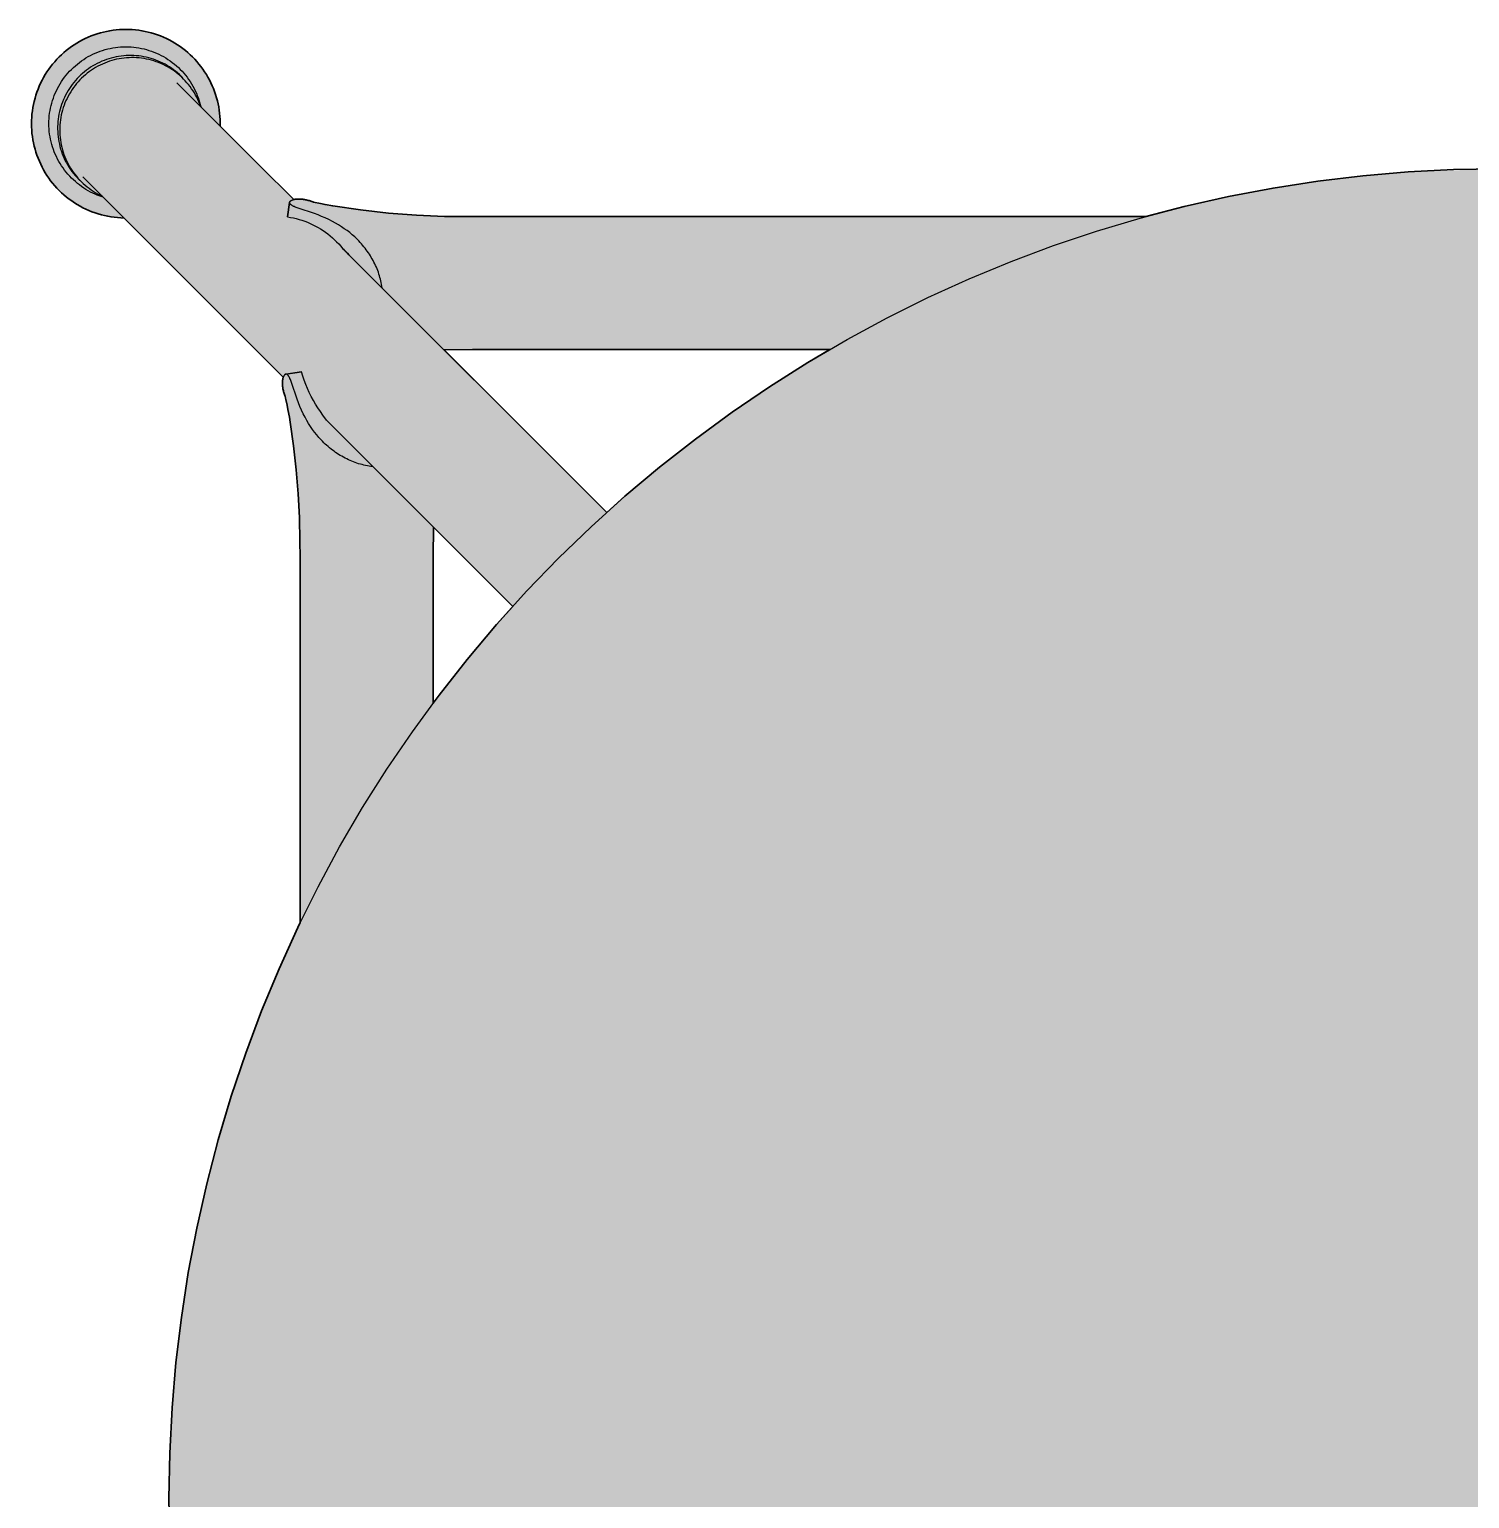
# Model space of a CAD drawing. Header units: millimetres. Extents: x -51 to 1808, y -768 to 752.
# Drawn here: x 181.8 to 355, y -591.6 to -414.8 of the extents above; entities that cross this region are included whole.
import ezdxf

# ---------------------------------------------------------------- set-up
doc = ezdxf.new("R2010")
doc.units = ezdxf.units.MM
doc.layers.add('Blocks', color=7, linetype='Continuous')
doc.layers.add('Blocks$Fill', color=7, linetype='Continuous', true_color=0xffffff)
doc.layers.add('Blocks$Inner', color=7, linetype='Continuous', lineweight=25, true_color=0x007f00)
doc.layers.add('Blocks$Outline', color=7, linetype='Continuous', lineweight=35, true_color=0xff3f3f)

# ---------------------------------------------------------------- blocks, each defined once
blk = doc.blocks.new('Cornet Barstool Top')
at = {"layer": 'Blocks$Fill'}
h = blk.add_hatch(color=256, dxfattribs=at)
h.paths.add_polyline_path([(489.73, 136.43), (490.52, 136.42), (490.91, 136.43), (491.3, 136.46), (491.69, 136.51), (492.08, 136.56), (492.47, 136.63), (492.85, 136.72), (493.24, 136.81), (493.61, 136.92), (493.99, 137.05), (494.36, 137.18), (494.72, 137.33), (495.08, 137.49), (495.43, 137.66), (495.78, 137.85), (496.12, 138.05), (496.45, 138.26), (496.78, 138.48), (497.09, 138.71), (497.4, 138.95), (497.7, 139.2), (498, 139.47), (498.28, 139.74), (498.55, 140.02), (498.81, 140.31), (499.06, 140.6), (499.3, 140.91), (499.53, 141.22), (499.74, 141.54), (499.95, 141.87), (500.15, 142.2), (500.33, 142.54), (500.5, 142.89), (500.66, 143.24), (500.81, 143.6), (500.95, 143.97), (501.07, 144.33), (501.18, 144.7), (501.28, 145.08), (501.37, 145.46), (501.44, 145.84), (501.5, 146.22), (501.54, 146.61), (501.58, 146.99), (501.6, 147.38), (501.6, 147.77), (501.6, 148.15), (501.58, 148.54), (501.54, 148.93), (501.5, 149.31), (501.44, 149.69), (501.36, 150.08), (501.28, 150.45), (501.18, 150.83), (501.07, 151.2), (500.95, 151.57), (500.81, 151.93), (500.66, 152.29), (500.5, 152.64), (500.33, 152.99), (500.14, 153.33), (499.95, 153.66), (499.74, 153.99), (499.52, 154.31), (499.29, 154.62), (499.06, 154.93), (498.81, 155.23), (498.55, 155.51), (498.28, 155.79), (498, 156.06), (497.71, 156.32), (497.41, 156.57), (497.11, 156.81), (496.8, 157.04), (496.48, 157.26), (496.15, 157.46), (495.81, 157.66), (495.47, 157.84), (495.13, 158.02), (494.77, 158.18), (494.41, 158.32), (494.05, 158.46), (493.68, 158.58), (493.31, 158.69), (492.94, 158.79), (492.56, 158.88), (492.18, 158.95), (491.8, 159.01), (491.41, 159.06), (491.02, 159.09), (490.64, 159.11), (490.25, 159.11), (489.86, 159.11), (489.48, 159.09), (489.09, 159.05), (488.7, 159.01), (488.32, 158.95), (487.94, 158.88), (487.56, 158.79), (487.19, 158.69), (486.82, 158.58), (486.45, 158.46), (486.09, 158.32), (485.73, 158.17), (485.38, 158.01), (485.03, 157.84), (484.69, 157.66), (484.35, 157.46), (484.03, 157.25), (483.71, 157.04), (483.39, 156.81), (483.09, 156.57), (482.79, 156.32), (482.5, 156.06), (482.23, 155.79), (481.96, 155.51), (481.7, 155.23), (481.45, 154.93), (481.22, 154.63), (480.99, 154.32), (480.77, 154.01), (480.57, 153.68), (480.37, 153.35), (480.19, 153.01), (480.02, 152.67), (479.86, 152.32), (479.71, 151.97), (479.57, 151.61), (479.45, 151.25), (479.34, 150.88), (479.24, 150.51), (479.15, 150.13), (479.08, 149.76), (479.02, 149.38), (478.97, 149), (478.93, 148.62), (478.91, 148.23), (469.64, 138.96), (469.58, 138.97), (469.53, 138.98), (469.49, 138.98), (469.44, 138.99), (469.39, 138.99), (469.3, 139), (469.19, 139), (469.09, 139), (468.99, 139), (468.88, 138.99), (468.78, 138.98), (468.67, 138.97), (468.57, 138.95), (468.47, 138.94), (468.35, 138.91), (468.24, 138.89), (468.13, 138.86), (468.02, 138.83), (467.9, 138.8), (467.79, 138.77), (467.68, 138.73), (467.57, 138.69), (467.36, 138.63), (467.18, 138.59), (466.53, 138.44), (465.98, 138.33), (464.46, 138.05), (461.6, 137.66), (458.73, 137.34), (455.86, 137.11), (452.98, 136.96), (450.09, 136.89), (367.25, 136.85), (357.38, 139.24), (352.01, 140.26), (346.61, 141.09), (341.19, 141.75), (335.74, 142.21), (330.29, 142.49), (324.82, 142.58), (313.91, 142.21), (308.46, 141.75), (303.04, 141.09), (297.64, 140.26), (292.27, 139.24), (286.94, 138.04), (282.34, 136.83), (197.96, 136.86), (194.59, 137.01), (191.22, 137.26), (187.87, 137.63), (184.53, 138.11), (183.61, 138.28), (183.07, 138.39), (182.23, 138.58), (182.13, 138.61), (182.02, 138.64), (181.91, 138.68), (181.8, 138.72), (181.69, 138.75), (181.58, 138.78), (181.47, 138.81), (181.35, 138.84), (181.24, 138.86), (181.13, 138.89), (181.02, 138.9), (180.92, 138.92), (180.82, 138.93), (180.71, 138.94), (180.61, 138.95), (180.51, 138.95), (180.4, 138.95), (180.3, 138.95), (180.2, 138.94), (180.16, 138.94), (180.11, 138.93), (180.06, 138.93), (180.02, 138.92), (179.97, 138.91), (179.92, 138.9), (179.88, 138.89), (179.84, 138.88), (179.84, 138.88), (170.99, 147.73), (170.98, 148.5), (170.96, 148.88), (170.93, 149.26), (170.88, 149.64), (170.82, 150.02), (170.74, 150.4), (170.66, 150.77), (170.56, 151.14), (170.44, 151.51), (170.32, 151.87), (170.18, 152.23), (170.04, 152.58), (169.88, 152.93), (169.7, 153.27), (169.52, 153.61), (169.33, 153.94), (169.12, 154.26), (168.9, 154.58), (168.68, 154.89), (168.44, 155.19), (168.19, 155.48), (167.94, 155.76), (167.67, 156.04), (167.39, 156.31), (167.1, 156.57), (166.81, 156.82), (166.5, 157.06), (166.19, 157.29), (165.87, 157.5), (165.54, 157.71), (165.21, 157.91), (164.87, 158.09), (164.52, 158.26), (164.17, 158.42), (163.81, 158.57), (163.44, 158.71), (163.08, 158.83), (162.71, 158.94), (162.33, 159.04), (161.95, 159.12), (161.57, 159.2), (161.19, 159.26), (160.8, 159.3), (160.42, 159.34), (160.03, 159.36), (159.64, 159.36), (159.26, 159.36), (158.87, 159.34), (158.48, 159.3), (158.1, 159.26), (157.71, 159.2), (157.33, 159.12), (156.96, 159.04), (156.58, 158.94), (156.21, 158.83), (155.84, 158.71), (155.48, 158.57), (155.12, 158.42), (154.77, 158.26), (154.42, 158.09), (154.08, 157.9), (153.75, 157.71), (153.42, 157.5), (153.1, 157.28), (152.79, 157.05), (152.48, 156.81), (152.18, 156.57), (151.9, 156.31), (151.62, 156.04), (151.35, 155.76), (151.09, 155.47), (150.84, 155.17), (150.6, 154.87), (150.37, 154.56), (150.15, 154.24), (149.95, 153.91), (149.75, 153.57), (149.57, 153.23), (149.39, 152.88), (149.23, 152.53), (149.09, 152.17), (148.95, 151.81), (148.83, 151.44), (148.72, 151.07), (148.62, 150.7), (148.53, 150.32), (148.46, 149.94), (148.4, 149.56), (148.35, 149.17), (148.32, 148.78), (148.3, 148.4), (148.3, 148.01), (148.3, 147.62), (148.32, 147.24), (148.35, 146.85), (148.4, 146.46), (148.46, 146.08), (148.53, 145.7), (148.62, 145.32), (148.72, 144.95), (148.83, 144.58), (148.95, 144.21), (149.09, 143.85), (149.24, 143.49), (149.4, 143.14), (149.57, 142.79), (149.75, 142.45), (149.95, 142.11), (150.16, 141.79), (150.37, 141.46), (150.6, 141.15), (150.84, 140.85), (151.09, 140.55), (151.35, 140.26), (151.62, 139.98), (151.91, 139.71), (152.2, 139.45), (152.5, 139.19), (152.81, 138.95), (153.13, 138.72), (153.46, 138.49), (153.8, 138.28), (154.14, 138.09), (154.49, 137.9), (154.84, 137.73), (155.2, 137.57), (155.57, 137.42), (155.94, 137.28), (156.32, 137.16), (156.7, 137.05), (157.08, 136.95), (157.47, 136.87), (157.86, 136.8), (158.25, 136.75), (158.64, 136.71), (159.04, 136.68), (159.43, 136.66), (178.58, 117.52), (178.56, 117.47), (178.55, 117.43), (178.54, 117.39), (178.53, 117.35), (178.52, 117.31), (178.52, 117.26), (178.51, 117.22), (178.5, 117.17), (178.5, 117.12), (178.49, 117.07), (178.49, 117.03), (178.48, 116.93), (178.48, 116.83), (178.48, 116.73), (178.48, 116.62), (178.49, 116.52), (178.5, 116.41), (178.51, 116.31), (178.52, 116.21), (178.54, 116.1), (178.56, 115.99), (178.59, 115.88), (178.61, 115.76), (178.64, 115.65), (178.68, 115.54), (178.71, 115.43), (178.75, 115.32), (178.79, 115.21), (178.85, 115), (178.89, 114.82), (179.04, 114.16), (179.15, 113.62), (179.42, 112.09), (179.82, 109.24), (180.14, 106.37), (180.37, 103.49), (180.52, 100.61), (180.59, 97.73), (180.62, 51.88), (178.07, 46.33), (175.98, 41.28), (174.06, 36.17), (172.32, 30.99), (170.76, 25.75), (169.37, 20.47), (168.17, 15.14), (167.15, 9.77), (166.32, 4.37), (165.66, -1.05), (165.2, -6.5), (164.92, -11.95), (164.82, -17.42), (164.92, -22.88), (165.2, -28.33), (165.66, -33.78), (166.32, -39.2), (167.15, -44.6), (168.17, -49.97), (169.37, -55.3), (170.76, -60.58), (172.32, -65.82), (174.06, -71), (175.98, -76.11), (178.07, -81.16), (180.33, -86.13), (180.64, -86.76), (180.56, -135.49), (180.41, -138.38), (180.18, -141.25), (179.87, -144.12), (179.47, -146.97), (179.37, -147.59), (179.09, -149.04), (178.94, -149.7), (178.89, -149.88), (178.86, -149.99), (178.83, -150.09), (178.79, -150.2), (178.76, -150.31), (178.72, -150.42), (178.69, -150.53), (178.66, -150.65), (178.63, -150.76), (178.61, -150.87), (178.59, -150.99), (178.57, -151.09), (178.56, -151.19), (178.54, -151.3), (178.53, -151.4), (178.53, -151.5), (178.52, -151.61), (178.52, -151.71), (178.53, -151.82), (178.53, -151.91), (178.54, -151.96), (178.54, -152), (178.55, -152.05), (178.55, -152.1), (178.56, -152.12), (159.43, -171.25), (158.66, -171.27), (158.27, -171.3), (157.88, -171.35), (157.5, -171.41), (157.11, -171.48), (156.73, -171.56), (156.36, -171.66), (155.98, -171.77), (155.62, -171.89), (155.25, -172.03), (154.89, -172.18), (154.54, -172.34), (154.19, -172.51), (153.84, -172.7), (153.51, -172.89), (153.18, -173.1), (152.86, -173.32), (152.54, -173.55), (152.24, -173.79), (151.94, -174.04), (151.65, -174.3), (151.37, -174.57), (151.1, -174.85), (150.84, -175.14), (150.59, -175.43), (150.35, -175.74), (150.12, -176.05), (149.91, -176.37), (149.7, -176.7), (149.5, -177.03), (149.32, -177.38), (149.15, -177.72), (148.99, -178.08), (148.84, -178.43), (148.7, -178.8), (148.58, -179.16), (148.47, -179.53), (148.37, -179.91), (148.28, -180.29), (148.21, -180.67), (148.15, -181.05), (148.11, -181.44), (148.07, -181.82), (148.05, -182.21), (148.05, -182.6), (148.05, -182.98), (148.07, -183.37), (148.11, -183.76), (148.15, -184.14), (148.21, -184.53), (148.29, -184.91), (148.37, -185.28), (148.47, -185.66), (148.58, -186.03), (148.7, -186.4), (148.84, -186.76), (148.99, -187.12), (149.15, -187.47), (149.32, -187.82), (149.51, -188.16), (149.7, -188.49), (149.91, -188.82), (150.13, -189.14), (150.36, -189.45), (150.59, -189.76), (150.84, -190.06), (151.1, -190.34), (151.37, -190.62), (151.65, -190.89), (151.94, -191.15), (152.24, -191.4), (152.54, -191.64), (152.85, -191.87), (153.17, -192.09), (153.5, -192.29), (153.84, -192.49), (154.18, -192.67), (154.52, -192.85), (154.88, -193.01), (155.24, -193.15), (155.6, -193.29), (155.97, -193.41), (156.34, -193.52), (156.71, -193.62), (157.09, -193.71), (157.47, -193.78), (157.85, -193.84), (158.24, -193.89), (158.63, -193.92), (159.01, -193.94), (159.4, -193.95), (159.79, -193.94), (160.17, -193.92), (160.56, -193.89), (160.95, -193.84), (161.33, -193.78), (161.71, -193.71), (162.09, -193.62), (162.46, -193.52), (162.83, -193.41), (163.2, -193.29), (163.56, -193.15), (163.92, -193), (164.27, -192.84), (164.62, -192.67), (164.96, -192.49), (165.3, -192.29), (165.62, -192.08), (165.94, -191.87), (166.26, -191.64), (166.56, -191.4), (166.86, -191.15), (167.15, -190.89), (167.42, -190.62), (167.7, -190.34), (167.96, -190.05), (168.21, -189.75), (168.45, -189.45), (168.68, -189.13), (168.89, -188.81), (169.1, -188.48), (169.3, -188.15), (169.48, -187.8), (169.65, -187.45), (169.82, -187.1), (169.96, -186.74), (170.1, -186.38), (170.22, -186.01), (170.33, -185.63), (170.43, -185.26), (170.52, -184.88), (170.59, -184.5), (170.65, -184.11), (170.69, -183.72), (170.72, -183.34), (170.74, -182.95), (170.75, -182.56), (199.57, -153.73), (199.64, -153.74), (199.68, -153.75), (199.73, -153.76), (199.78, -153.76), (199.83, -153.77), (199.92, -153.77), (200.02, -153.78), (200.13, -153.77), (200.23, -153.77), (200.34, -153.76), (200.44, -153.76), (200.54, -153.74), (200.65, -153.73), (200.75, -153.71), (200.86, -153.69), (200.98, -153.67), (201.09, -153.64), (201.2, -153.61), (201.31, -153.58), (201.42, -153.54), (201.53, -153.51), (201.64, -153.47), (201.85, -153.41), (202.03, -153.36), (202.69, -153.21), (203.23, -153.1), (204.76, -152.83), (207.62, -152.43), (210.48, -152.11), (213.36, -151.88), (216.24, -151.73), (219.12, -151.66), (237.77, -151.64), (246.41, -156.88), (251.21, -159.48), (256.11, -161.91), (261.08, -164.17), (266.13, -166.26), (271.24, -168.18), (276.42, -169.92), (281.66, -171.48), (286.94, -172.87), (292.27, -174.07), (297.64, -175.09), (303.04, -175.93), (308.46, -176.58), (313.91, -177.04), (319.36, -177.32), (324.82, -177.42), (330.29, -177.32), (335.74, -177.04), (341.19, -176.58), (346.61, -175.93), (352.01, -175.09), (357.38, -174.07), (362.71, -172.87), (367.99, -171.48), (373.23, -169.92), (378.41, -168.18), (383.52, -166.26), (388.57, -164.17), (393.54, -161.91), (398.44, -159.48), (403.24, -156.88), (407.96, -154.12), (411.93, -151.61), (433.21, -151.69), (436.09, -151.84), (438.97, -152.08), (441.83, -152.39), (444.69, -152.79), (445.3, -152.89), (446.76, -153.17), (447.42, -153.32), (447.81, -153.42), (447.92, -153.46), (448.03, -153.5), (448.14, -153.53), (448.25, -153.57), (448.36, -153.6), (448.47, -153.62), (448.59, -153.65), (448.7, -153.67), (448.8, -153.69), (448.91, -153.7), (449.01, -153.71), (449.11, -153.72), (449.22, -153.73), (449.32, -153.73), (449.43, -153.73), (449.53, -153.73), (449.62, -153.72), (449.67, -153.72), (449.72, -153.71), (449.77, -153.71), (449.8, -153.7), (478.66, -182.56), (478.67, -183.33), (478.69, -183.71), (478.72, -184.09), (478.77, -184.47), (478.83, -184.85), (478.91, -185.23), (478.99, -185.6), (479.09, -185.97), (479.21, -186.34), (479.33, -186.7), (479.47, -187.06), (479.61, -187.41), (479.77, -187.76), (479.95, -188.1), (480.13, -188.44), (480.32, -188.77), (480.53, -189.09), (480.75, -189.41), (480.97, -189.72), (481.21, -190.02), (481.46, -190.31), (481.71, -190.59), (481.98, -190.87), (482.26, -191.14), (482.55, -191.4), (482.84, -191.65), (483.15, -191.89), (483.46, -192.12), (483.78, -192.33), (484.11, -192.54), (484.44, -192.74), (484.78, -192.92), (485.13, -193.09), (485.48, -193.25), (485.84, -193.4), (486.21, -193.54), (486.57, -193.66), (486.94, -193.77), (487.32, -193.87), (487.7, -193.96), (488.08, -194.03), (488.46, -194.09), (488.85, -194.13), (489.23, -194.17), (489.62, -194.19), (490.01, -194.19), (490.39, -194.19), (490.78, -194.17), (491.17, -194.13), (491.55, -194.09), (491.94, -194.03), (492.32, -193.95), (492.69, -193.87), (493.07, -193.77), (493.44, -193.66), (493.81, -193.54), (494.17, -193.4), (494.53, -193.25), (494.88, -193.09), (495.23, -192.92), (495.57, -192.74), (495.9, -192.54), (496.23, -192.33), (496.55, -192.11), (496.86, -191.89), (497.17, -191.65), (497.47, -191.4), (497.75, -191.14), (498.03, -190.87), (498.3, -190.59), (498.56, -190.3), (498.81, -190), (499.05, -189.7), (499.28, -189.39), (499.5, -189.07), (499.7, -188.74), (499.9, -188.4), (500.08, -188.06), (500.26, -187.72), (500.42, -187.36), (500.56, -187), (500.7, -186.64), (500.82, -186.27), (500.93, -185.9), (501.03, -185.53), (501.12, -185.15), (501.19, -184.77), (501.25, -184.39), (501.3, -184), (501.33, -183.62), (501.35, -183.23), (501.35, -182.84), (501.35, -182.45), (501.33, -182.07), (501.3, -181.68), (501.25, -181.3), (501.19, -180.91), (501.12, -180.53), (501.03, -180.15), (500.93, -179.78), (500.82, -179.41), (500.7, -179.04), (500.56, -178.68), (500.41, -178.32), (500.25, -177.97), (500.08, -177.62), (499.9, -177.28), (499.7, -176.94), (499.49, -176.62), (499.28, -176.3), (499.05, -175.98), (498.81, -175.68), (498.56, -175.38), (498.3, -175.09), (498.03, -174.82), (497.74, -174.54), (497.45, -174.28), (497.15, -174.02), (496.84, -173.78), (496.52, -173.55), (496.19, -173.33), (495.85, -173.12), (495.51, -172.92), (495.16, -172.73), (494.81, -172.56), (494.45, -172.4), (494.08, -172.25), (493.71, -172.11), (493.33, -171.99), (492.95, -171.88), (492.57, -171.79), (492.18, -171.7), (491.79, -171.63), (491.4, -171.58), (491.01, -171.54), (490.61, -171.51), (490.22, -171.49), (451.03, -132.3), (451.03, -132.22), (451.04, -132.12), (451.04, -132.02), (451.04, -131.92), (451.04, -131.81), (451.03, -131.71), (451.02, -131.6), (451.01, -131.5), (451, -131.4), (450.98, -131.29), (450.96, -131.18), (450.93, -131.07), (450.91, -130.95), (450.88, -130.84), (450.85, -130.73), (450.81, -130.62), (450.77, -130.51), (450.73, -130.4), (450.25, -127.98), (449.85, -125.54), (449.53, -123.09), (449.28, -120.63), (449.12, -118.16), (455.54, -109.68), (458.61, -105.17), (461.53, -100.55), (464.29, -95.83), (466.89, -91.03), (469.32, -86.13), (471.58, -81.16), (473.67, -76.11), (475.59, -71), (477.33, -65.82), (478.89, -60.58), (480.28, -55.3), (481.48, -49.97), (482.5, -44.6), (483.33, -39.2), (483.99, -33.78), (484.45, -28.33), (484.73, -22.88), (484.82, -17.42), (484.73, -11.95), (484.45, -6.5), (483.99, -1.05), (483.33, 4.37), (482.5, 9.77), (481.48, 15.14), (480.28, 20.47), (478.89, 25.75), (477.33, 30.99), (475.59, 36.17), (473.67, 41.28), (471.58, 46.33), (469.32, 51.3), (466.89, 56.19), (464.29, 61), (461.53, 65.72), (458.61, 70.34), (455.54, 74.85), (452.31, 79.26), (449.09, 83.37), (449.49, 88.3), (449.81, 90.75), (450.21, 93.19), (450.7, 95.61), (450.73, 95.72), (450.77, 95.83), (450.81, 95.94), (450.84, 96.05), (450.87, 96.17), (450.89, 96.28), (450.92, 96.39), (450.94, 96.51), (450.96, 96.61), (450.97, 96.71), (450.98, 96.82), (450.99, 96.92), (451, 97.02), (451, 97.13), (451, 97.23), (451, 97.34), (450.99, 97.43), (450.99, 97.48), (450.99, 97.52), (450.98, 97.57), (450.97, 97.62), (450.97, 97.66)], flags=0)
h.paths.add_polyline_path([(405.28, 120.86), (451.51, 120.83), (432.02, 101.34), (425.8, 106.7), (421.5, 110.07), (417.09, 113.3), (412.58, 116.37), (407.96, 119.29)], flags=0)
h.paths.add_polyline_path([(185.71, 133.01), (186.1, 132.64), (186.29, 132.45), (186.47, 132.25)], flags=0)
h.paths.add_polyline_path([(196.61, 78.27), (196.65, 99.45), (206.19, 89.91), (200.71, 83.56), (197.34, 79.26)], flags=0)
h.paths.add_polyline_path([(217.5, 101.22), (197.94, 120.79), (244.32, 120.83), (237.07, 116.37), (232.56, 113.3), (228.15, 110.07), (223.85, 106.7), (219.67, 103.18)], flags=0)
h.paths.add_polyline_path([(196.64, -113.15), (200.71, -118.39), (204.23, -122.57), (206.07, -124.61), (196.68, -134)], flags=0)
h.paths.add_polyline_path([(449.18, -133.28), (450.61, -133.08), (450.62, -133.08), (450.62, -133.08), (450.62, -133.08), (449.18, -133.28)], flags=0)
at = {"layer": 'Blocks$Inner'}
for p, q in [((179.1, 136.8), (179.34, 138.53)), ((201.34, 136.83), (282.34, 136.83)), ((217.5, 101.22), (185.71, 133.01)), ((244.32, 120.83), (201.34, 120.83)), ((178.9, 117.89), (180.77, 118.16)), ((206.19, 89.91), (183.77, 112.33)), ((180.6, 95.9), (180.62, 51.88)), ((196.6, 95.9), (196.61, 78.27))]:
    blk.add_line(p, q, dxfattribs=at)
for points in [[(159.43, 136.66), (159.04, 136.68), (158.64, 136.71), (158.25, 136.75), (157.86, 136.8), (157.47, 136.87), (157.08, 136.95), (156.7, 137.05), (156.32, 137.16), (155.94, 137.28), (155.57, 137.42), (155.2, 137.57), (154.84, 137.73), (154.49, 137.9), (154.14, 138.09), (153.8, 138.28), (153.46, 138.49), (153.13, 138.72), (152.81, 138.95), (152.5, 139.19), (152.2, 139.45), (151.91, 139.71), (151.62, 139.98), (151.35, 140.26), (151.09, 140.55), (150.84, 140.85), (150.6, 141.15), (150.37, 141.46), (150.16, 141.79), (149.95, 142.11), (149.75, 142.45), (149.57, 142.79), (149.4, 143.14), (149.24, 143.49), (149.09, 143.85), (148.95, 144.21), (148.83, 144.58), (148.72, 144.95), (148.62, 145.32), (148.53, 145.7), (148.46, 146.08), (148.4, 146.46), (148.35, 146.85), (148.32, 147.24), (148.3, 147.62), (148.3, 148.01), (148.3, 148.4), (148.32, 148.78), (148.35, 149.17), (148.4, 149.56), (148.46, 149.94), (148.53, 150.32), (148.62, 150.7), (148.72, 151.07), (148.83, 151.44), (148.95, 151.81), (149.09, 152.17), (149.23, 152.53), (149.39, 152.88), (149.57, 153.23), (149.75, 153.57), (149.95, 153.91), (150.15, 154.24), (150.37, 154.56), (150.6, 154.87), (150.84, 155.17), (151.09, 155.47), (151.35, 155.76), (151.62, 156.04), (151.9, 156.31), (152.18, 156.57), (152.48, 156.81), (152.79, 157.05), (153.1, 157.28), (153.42, 157.5), (153.75, 157.71), (154.08, 157.9), (154.42, 158.09), (154.77, 158.26), (155.12, 158.42), (155.48, 158.57), (155.84, 158.71), (156.21, 158.83), (156.58, 158.94), (156.96, 159.04), (157.33, 159.12), (157.71, 159.2), (158.1, 159.26), (158.48, 159.3), (158.87, 159.34), (159.26, 159.36), (159.64, 159.36), (160.03, 159.36), (160.42, 159.34), (160.8, 159.3), (161.19, 159.26), (161.57, 159.2), (161.95, 159.12), (162.33, 159.04), (162.71, 158.94), (163.08, 158.83), (163.44, 158.71), (163.81, 158.57), (164.17, 158.42), (164.52, 158.26), (164.87, 158.09), (165.21, 157.91), (165.54, 157.71), (165.87, 157.5), (166.19, 157.29), (166.5, 157.06), (166.81, 156.82), (167.1, 156.57), (167.39, 156.31), (167.67, 156.04), (167.94, 155.76), (168.19, 155.48), (168.44, 155.19), (168.68, 154.89), (168.9, 154.58), (169.12, 154.26), (169.33, 153.94), (169.52, 153.61), (169.7, 153.27), (169.88, 152.93), (170.04, 152.58), (170.18, 152.23), (170.32, 151.87), (170.44, 151.51), (170.56, 151.14), (170.66, 150.77), (170.74, 150.4), (170.82, 150.02), (170.88, 149.64), (170.93, 149.26), (170.96, 148.88), (170.98, 148.5), (170.99, 148.11), (170.99, 147.73)], [(156.93, 139.17), (156.68, 139.25), (156.44, 139.33), (156.21, 139.42), (155.97, 139.52), (155.68, 139.65), (155.4, 139.79), (155.12, 139.94), (154.85, 140.1), (154.58, 140.27), (154.32, 140.45), (154.06, 140.64), (153.81, 140.83), (153.57, 141.04), (153.33, 141.25), (153.11, 141.47), (152.89, 141.7), (152.67, 141.93), (152.47, 142.18), (152.27, 142.42), (152.09, 142.68), (151.91, 142.94), (151.74, 143.21), (151.58, 143.48), (151.43, 143.76), (151.29, 144.05), (151.16, 144.34), (151.04, 144.63), (150.93, 144.92), (150.83, 145.22), (150.74, 145.52), (150.66, 145.83), (150.59, 146.13), (150.53, 146.44), (150.48, 146.75), (150.44, 147.07), (150.42, 147.38), (150.4, 147.7), (150.4, 148.01), (150.4, 148.32), (150.42, 148.64), (150.44, 148.95), (150.48, 149.27), (150.53, 149.58), (150.59, 149.89), (150.66, 150.19), (150.74, 150.5), (150.83, 150.8), (150.93, 151.1), (151.04, 151.39), (151.16, 151.68), (151.29, 151.97), (151.43, 152.26), (151.58, 152.54), (151.74, 152.81), (151.91, 153.08), (152.08, 153.34), (152.27, 153.6), (152.47, 153.85), (152.67, 154.09), (152.88, 154.32), (153.1, 154.55), (153.33, 154.77), (153.57, 154.98), (153.81, 155.19), (154.06, 155.38), (154.31, 155.57), (154.58, 155.75), (154.84, 155.92), (155.12, 156.08), (155.4, 156.23), (155.68, 156.37), (155.97, 156.5), (156.26, 156.62), (156.56, 156.73), (156.85, 156.83), (157.16, 156.92), (157.46, 157), (157.77, 157.07), (158.08, 157.13), (158.39, 157.18), (158.7, 157.21), (159.01, 157.24), (159.33, 157.26), (159.64, 157.26), (159.96, 157.26), (160.27, 157.24), (160.59, 157.21), (160.9, 157.18), (161.21, 157.13), (161.52, 157.07), (161.83, 157), (162.13, 156.92), (162.43, 156.83), (162.73, 156.73), (163.03, 156.62), (163.32, 156.5), (163.61, 156.37), (163.89, 156.23), (164.17, 156.08), (164.44, 155.92), (164.71, 155.75), (164.97, 155.57), (165.23, 155.39), (165.48, 155.19), (165.72, 154.99), (165.96, 154.77), (166.18, 154.55), (166.41, 154.33), (166.62, 154.09), (166.82, 153.85), (167.02, 153.6), (167.2, 153.34), (167.38, 153.08), (167.55, 152.81), (167.71, 152.54), (167.86, 152.26), (168, 151.98), (168.13, 151.69), (168.24, 151.42), (168.34, 151.16), (168.44, 150.88), (168.52, 150.61), (168.6, 150.34), (168.67, 150.06)], [(166.49, 153.54), (166.31, 153.72), (166.09, 153.93), (165.87, 154.13), (165.63, 154.32), (165.39, 154.51), (165.14, 154.68), (164.89, 154.85), (164.63, 155.01), (164.37, 155.16), (164.1, 155.3), (163.82, 155.43), (163.55, 155.55), (163.26, 155.66), (162.98, 155.76), (162.69, 155.85), (162.4, 155.94), (162.1, 156.01), (161.8, 156.07), (161.5, 156.12), (161.2, 156.16), (160.9, 156.19), (160.6, 156.21), (160.3, 156.22), (159.99, 156.22), (159.69, 156.21), (159.39, 156.18), (159.08, 156.15), (158.78, 156.11), (158.49, 156.05), (158.19, 155.99), (157.89, 155.91), (157.6, 155.83), (157.31, 155.73), (157.03, 155.63), (156.75, 155.52), (156.47, 155.39), (156.2, 155.26), (155.93, 155.11), (155.67, 154.96), (155.41, 154.8), (155.16, 154.63), (154.91, 154.45), (154.68, 154.26), (154.44, 154.07), (154.22, 153.87), (154, 153.66), (153.79, 153.44), (153.59, 153.21), (153.39, 152.98), (153.2, 152.74), (153.02, 152.49), (152.85, 152.24), (152.69, 151.99), (152.54, 151.72), (152.4, 151.46), (152.26, 151.18), (152.14, 150.91), (152.03, 150.62), (151.92, 150.34), (151.83, 150.05), (151.74, 149.76), (151.67, 149.47), (151.6, 149.17), (151.55, 148.87), (151.51, 148.57), (151.47, 148.27), (151.45, 147.97), (151.44, 147.66), (151.44, 147.36), (151.45, 147.06), (151.47, 146.75), (151.5, 146.45), (151.54, 146.15), (151.59, 145.85), (151.65, 145.55), (151.72, 145.26), (151.8, 144.97), (151.9, 144.68), (152, 144.39), (152.11, 144.11), (152.23, 143.83), (152.36, 143.56), (152.5, 143.29), (152.65, 143.02), (152.81, 142.76), (152.98, 142.51), (153.15, 142.26), (153.34, 142.02), (153.53, 141.79), (153.73, 141.56), (153.94, 141.34), (154.12, 141.16)], [(168.65, 150.07), (168.55, 150.36), (168.43, 150.64), (168.31, 150.92), (168.18, 151.19), (168.04, 151.45), (167.89, 151.72), (167.73, 151.97), (167.56, 152.22), (167.38, 152.47), (167.2, 152.71), (167, 152.94), (166.8, 153.16), (166.59, 153.38), (166.38, 153.59), (166.15, 153.8), (165.92, 153.99), (165.68, 154.18), (165.44, 154.36), (165.19, 154.53), (164.94, 154.69), (164.67, 154.84), (164.41, 154.99), (164.14, 155.12), (163.86, 155.24), (163.58, 155.36), (163.3, 155.46), (163.01, 155.56), (162.72, 155.65), (162.43, 155.72), (162.14, 155.79), (161.84, 155.84), (161.54, 155.89), (161.24, 155.92), (160.94, 155.94), (160.64, 155.96), (160.33, 155.96), (160.03, 155.95), (159.73, 155.93), (159.43, 155.9), (159.13, 155.87), (158.83, 155.82), (158.54, 155.76), (158.24, 155.69), (157.95, 155.61), (157.66, 155.52), (157.38, 155.42), (157.1, 155.31), (156.82, 155.19), (156.55, 155.06), (156.28, 154.92), (156.01, 154.77), (155.75, 154.62), (155.5, 154.45), (155.26, 154.28), (155.01, 154.09), (154.78, 153.9), (154.55, 153.7), (154.33, 153.5), (154.12, 153.28), (153.91, 153.06), (153.72, 152.83), (153.53, 152.6), (153.35, 152.35), (153.17, 152.11), (153.01, 151.85), (152.85, 151.59), (152.71, 151.33), (152.57, 151.06), (152.44, 150.79), (152.32, 150.51), (152.22, 150.23), (152.12, 149.94), (152.03, 149.65), (151.95, 149.36), (151.88, 149.07), (151.82, 148.77), (151.78, 148.47), (151.74, 148.17), (151.71, 147.87), (151.7, 147.57), (151.69, 147.27), (151.69, 146.96), (151.71, 146.66), (151.73, 146.36), (151.77, 146.06), (151.82, 145.76), (151.87, 145.47), (151.94, 145.17), (152.02, 144.88), (152.1, 144.59), (152.2, 144.3), (152.31, 144.02), (152.42, 143.74), (152.55, 143.47), (152.69, 143.2), (152.83, 142.93), (152.98, 142.67), (153.15, 142.42), (153.32, 142.17), (153.5, 141.93), (153.69, 141.69), (153.88, 141.46), (154.09, 141.24), (154.3, 141.02), (154.52, 140.82), (154.75, 140.62), (154.98, 140.42), (155.22, 140.24), (155.46, 140.06), (155.72, 139.9), (155.97, 139.74), (156.24, 139.59), (156.5, 139.45), (156.78, 139.32)], [(179.84, 138.88), (175.72, 143), (165.78, 152.94)], [(178.58, 117.52), (164.4, 131.69), (154.47, 141.63)], [(164.92, -22.88), (164.82, -17.42), (164.92, -11.95), (165.2, -6.5), (165.66, -1.05), (166.32, 4.37), (167.15, 9.77), (168.17, 15.14), (169.37, 20.47), (170.76, 25.75), (172.32, 30.99), (174.06, 36.17), (175.98, 41.28), (178.07, 46.33), (180.33, 51.3), (182.76, 56.19), (185.36, 61), (188.12, 65.72), (191.04, 70.34), (194.11, 74.85), (197.34, 79.26), (200.71, 83.56), (204.23, 87.74), (207.89, 91.79), (211.69, 95.72), (215.62, 99.52), (219.67, 103.18), (223.85, 106.7), (228.15, 110.07), (232.56, 113.3), (237.07, 116.37), (241.69, 119.29), (246.41, 122.05), (251.21, 124.65), (256.11, 127.08), (261.08, 129.34), (266.13, 131.43), (271.24, 133.35), (276.42, 135.09), (281.66, 136.65), (286.94, 138.04), (292.27, 139.24), (297.64, 140.26), (303.04, 141.09), (308.46, 141.75), (313.91, 142.21), (319.36, 142.49), (324.82, 142.58)], [(179.34, 138.51), (179.1, 136.8), (179.45, 136.74), (179.8, 136.67), (180.14, 136.59), (180.48, 136.49), (180.82, 136.39), (181.16, 136.27), (181.49, 136.15), (181.81, 136.01), (182.14, 135.86), (182.45, 135.7), (182.76, 135.53), (183.07, 135.35), (183.37, 135.16), (183.66, 134.95), (183.94, 134.74), (184.22, 134.52), (184.49, 134.29), (184.75, 134.05), (185, 133.8), (185.25, 133.55), (185.49, 133.28), (185.71, 133.01), (185.91, 132.83), (186.1, 132.64), (186.29, 132.45), (186.47, 132.25)], [(190.47, 128.26), (190.43, 128.47), (190.4, 128.68), (190.36, 128.89), (190.31, 129.1), (190.26, 129.31), (190.21, 129.51), (190.15, 129.72), (190.09, 129.92), (190.02, 130.13), (189.94, 130.34), (189.86, 130.55), (189.78, 130.75), (189.69, 130.96), (189.59, 131.16), (189.49, 131.35), (189.39, 131.55), (189.28, 131.74), (189.17, 131.93), (189.06, 132.12), (188.94, 132.31), (188.82, 132.49), (188.69, 132.67), (188.56, 132.85), (188.43, 133.03), (188.28, 133.21), (188.13, 133.39), (187.98, 133.56), (187.83, 133.73), (187.67, 133.9), (187.51, 134.06), (187.34, 134.22), (187.18, 134.38), (186.87, 134.65), (186.57, 134.9), (186.25, 135.15), (185.92, 135.38), (185.58, 135.62), (185.22, 135.84), (184.86, 136.05), (184.5, 136.25), (184.07, 136.47), (183.64, 136.67), (183.2, 136.86), (182.76, 137.04), (182.32, 137.2), (180.38, 137.85), (180.14, 137.94), (180.02, 137.98), (179.9, 138.04), (179.83, 138.06), (179.77, 138.09), (179.71, 138.13), (179.68, 138.14), (179.65, 138.16), (179.6, 138.19), (179.58, 138.2), (179.56, 138.22), (179.54, 138.23), (179.52, 138.25), (179.5, 138.26), (179.48, 138.28), (179.46, 138.29), (179.45, 138.3), (179.44, 138.31), (179.44, 138.32), (179.43, 138.33), (179.42, 138.33), (179.42, 138.34), (179.41, 138.35), (179.4, 138.36), (179.4, 138.36), (179.39, 138.37), (179.39, 138.38), (179.38, 138.39), (179.38, 138.4), (179.37, 138.4), (179.37, 138.41), (179.37, 138.42), (179.36, 138.42), (179.36, 138.43), (179.36, 138.44), (179.36, 138.45), (179.35, 138.45), (179.35, 138.46), (179.35, 138.47), (179.35, 138.48), (179.35, 138.48), (179.35, 138.48), (179.35, 138.49), (179.35, 138.49), (179.34, 138.49), (179.34, 138.5), (179.34, 138.5), (179.34, 138.51), (179.34, 138.51), (179.34, 138.51), (179.34, 138.52), (179.34, 138.52), (179.34, 138.53), (179.34, 138.53), (179.35, 138.54), (179.35, 138.54), (179.35, 138.55), (179.35, 138.55), (179.35, 138.56), (179.35, 138.56), (179.35, 138.57), (179.35, 138.57), (179.35, 138.58), (179.36, 138.58), (179.36, 138.59), (179.36, 138.59), (179.36, 138.6), (179.36, 138.6), (179.37, 138.61), (179.37, 138.61), (179.37, 138.62), (179.38, 138.62), (179.38, 138.63), (179.38, 138.63), (179.39, 138.64), (179.39, 138.64), (179.39, 138.65), (179.4, 138.65), (179.4, 138.66), (179.41, 138.67), (179.42, 138.67), (179.42, 138.68), (179.43, 138.69), (179.44, 138.7), (179.45, 138.71), (179.46, 138.72), (179.48, 138.73), (179.49, 138.73), (179.5, 138.74), (179.51, 138.75), (179.53, 138.76), (179.54, 138.77), (179.55, 138.78), (179.57, 138.78), (179.58, 138.79), (179.61, 138.81), (179.63, 138.81), (179.65, 138.82), (179.69, 138.84), (179.73, 138.85), (179.77, 138.86), (179.8, 138.87), (179.84, 138.88), (179.88, 138.89), (179.92, 138.9), (179.97, 138.91), (180.02, 138.92), (180.06, 138.93), (180.11, 138.93), (180.16, 138.94), (180.2, 138.94), (180.3, 138.95), (180.4, 138.95), (180.51, 138.95), (180.61, 138.95), (180.71, 138.94), (180.82, 138.93), (180.92, 138.92), (181.02, 138.9), (181.13, 138.89), (181.24, 138.86), (181.35, 138.84), (181.47, 138.81), (181.58, 138.78), (181.69, 138.75), (181.8, 138.72), (181.91, 138.68), (182.02, 138.64), (182.13, 138.61), (182.23, 138.58), (183.07, 138.39), (183.61, 138.28), (184.53, 138.11), (187.87, 137.63), (191.22, 137.26), (194.59, 137.01), (197.96, 136.86), (201.34, 136.83)], [(201.34, 120.83), (197.94, 120.79)], [(189.35, 106.75), (189.13, 106.78), (188.92, 106.81), (188.7, 106.84), (188.49, 106.89), (188.28, 106.93), (188.07, 106.99), (187.86, 107.04), (187.65, 107.1), (187.44, 107.17), (187.23, 107.24), (187.02, 107.32), (186.81, 107.4), (186.61, 107.49), (186.41, 107.58), (186.21, 107.68), (186.01, 107.77), (185.81, 107.88), (185.62, 107.99), (185.43, 108.1), (185.24, 108.22), (185.05, 108.34), (184.87, 108.46), (184.69, 108.59), (184.51, 108.72), (184.33, 108.87), (184.15, 109.01), (183.97, 109.16), (183.8, 109.32), (183.63, 109.47), (183.46, 109.63), (183.3, 109.8), (183.14, 109.97), (182.86, 110.27), (182.6, 110.57), (182.35, 110.89), (182.11, 111.22), (181.87, 111.58), (181.63, 111.94), (181.41, 112.31), (181.2, 112.69), (180.98, 113.12), (180.78, 113.55), (180.58, 113.99), (180.4, 114.44), (180.24, 114.88), (179.57, 116.87), (179.49, 117.1), (179.44, 117.22), (179.39, 117.34), (179.36, 117.4), (179.33, 117.46), (179.3, 117.52), (179.28, 117.55), (179.27, 117.59), (179.24, 117.63), (179.23, 117.65), (179.21, 117.67), (179.2, 117.69), (179.18, 117.71), (179.16, 117.73), (179.15, 117.75), (179.14, 117.77), (179.12, 117.78), (179.11, 117.79), (179.11, 117.8), (179.1, 117.8), (179.09, 117.81), (179.09, 117.82), (179.08, 117.82), (179.07, 117.83), (179.06, 117.83), (179.06, 117.84), (179.05, 117.84), (179.04, 117.85), (179.03, 117.85), (179.02, 117.86), (179.02, 117.86), (179.01, 117.86), (179, 117.87), (179, 117.87), (178.99, 117.87), (178.98, 117.88), (178.97, 117.88), (178.97, 117.88), (178.96, 117.88), (178.95, 117.88), (178.95, 117.88), (178.94, 117.89), (178.94, 117.89), (178.94, 117.89), (178.93, 117.89), (178.93, 117.89), (178.92, 117.89), (178.92, 117.89), (178.92, 117.89), (178.91, 117.89), (178.91, 117.89), (178.9, 117.89), (178.9, 117.89), (178.89, 117.89), (178.89, 117.89), (178.88, 117.89), (178.88, 117.88), (178.87, 117.88), (178.87, 117.88), (178.86, 117.88), (178.86, 117.88), (178.86, 117.88), (178.85, 117.88), (178.85, 117.88), (178.84, 117.87), (178.84, 117.87), (178.83, 117.87), (178.83, 117.87), (178.82, 117.86), (178.82, 117.86), (178.81, 117.86), (178.81, 117.86), (178.8, 117.85), (178.8, 117.85), (178.79, 117.85), (178.79, 117.84), (178.78, 117.84), (178.78, 117.84), (178.77, 117.83), (178.76, 117.82), (178.75, 117.82), (178.75, 117.81), (178.74, 117.8), (178.73, 117.79), (178.72, 117.78), (178.71, 117.77), (178.7, 117.76), (178.69, 117.74), (178.68, 117.73), (178.67, 117.72), (178.67, 117.71), (178.66, 117.69), (178.65, 117.68), (178.64, 117.66), (178.63, 117.65), (178.62, 117.62), (178.61, 117.6), (178.6, 117.58), (178.59, 117.54), (178.58, 117.51), (178.56, 117.47), (178.55, 117.43), (178.54, 117.39), (178.53, 117.35), (178.52, 117.31), (178.52, 117.26), (178.51, 117.22), (178.5, 117.17), (178.5, 117.12), (178.49, 117.07), (178.49, 117.03), (178.48, 116.93), (178.48, 116.83), (178.48, 116.73), (178.48, 116.62), (178.49, 116.52), (178.5, 116.41), (178.51, 116.31), (178.52, 116.21), (178.54, 116.1), (178.56, 115.99), (178.59, 115.88), (178.61, 115.76), (178.64, 115.65), (178.68, 115.54), (178.71, 115.43), (178.75, 115.32), (178.79, 115.21), (178.85, 115), (178.89, 114.82), (179.04, 114.16), (179.15, 113.62), (179.32, 112.7), (179.42, 112.09), (179.82, 109.24), (180.14, 106.37), (180.37, 103.49), (180.52, 100.61), (180.59, 97.73), (180.6, 95.9)], [(183.77, 112.33), (183.36, 112.94), (183.05, 113.37), (182.75, 113.81), (182.47, 114.26), (182.2, 114.72), (181.95, 115.19), (181.71, 115.67), (181.49, 116.15), (181.29, 116.64), (181.1, 117.14), (180.93, 117.64), (180.77, 118.15), (178.91, 117.89)], [(196.65, 99.45), (196.6, 95.9)]]:
    blk.add_lwpolyline(points, dxfattribs=at)
at = {"layer": 'Blocks$Outline'}
for points in [[(170.99, 147.73), (170.99, 148.11), (170.98, 148.5), (170.96, 148.88), (170.93, 149.26), (170.88, 149.64), (170.82, 150.02), (170.74, 150.4), (170.66, 150.77), (170.56, 151.14), (170.44, 151.51), (170.32, 151.87), (170.18, 152.23), (170.04, 152.58), (169.88, 152.93), (169.7, 153.27), (169.52, 153.61), (169.33, 153.94), (169.12, 154.26), (168.9, 154.58), (168.68, 154.89), (168.44, 155.19), (168.19, 155.48), (167.94, 155.76), (167.67, 156.04), (167.39, 156.31), (167.1, 156.57), (166.81, 156.82), (166.5, 157.06), (166.19, 157.29), (165.87, 157.5), (165.54, 157.71), (165.21, 157.91), (164.87, 158.09), (164.52, 158.26), (164.17, 158.42), (163.81, 158.57), (163.44, 158.71), (163.08, 158.83), (162.71, 158.94), (162.33, 159.04), (161.95, 159.12), (161.57, 159.2), (161.19, 159.26), (160.8, 159.3), (160.42, 159.34), (160.03, 159.36), (159.64, 159.36), (159.26, 159.36), (158.87, 159.34), (158.48, 159.3), (158.1, 159.26), (157.71, 159.2), (157.33, 159.12), (156.96, 159.04), (156.58, 158.94), (156.21, 158.83), (155.84, 158.71), (155.48, 158.57), (155.12, 158.42), (154.77, 158.26), (154.42, 158.09), (154.08, 157.9), (153.75, 157.71), (153.42, 157.5), (153.1, 157.28), (152.79, 157.05), (152.48, 156.81), (152.18, 156.57), (151.9, 156.31), (151.62, 156.04), (151.35, 155.76), (151.09, 155.47), (150.84, 155.17), (150.6, 154.87), (150.37, 154.56), (150.15, 154.24), (149.95, 153.91), (149.75, 153.57), (149.57, 153.23), (149.39, 152.88), (149.23, 152.53), (149.09, 152.17), (148.95, 151.81), (148.83, 151.44), (148.72, 151.07), (148.62, 150.7), (148.53, 150.32), (148.46, 149.94), (148.4, 149.56), (148.35, 149.17), (148.32, 148.78), (148.3, 148.4), (148.3, 148.01), (148.3, 147.62), (148.32, 147.24), (148.35, 146.85), (148.4, 146.46), (148.46, 146.08), (148.53, 145.7), (148.62, 145.32), (148.72, 144.95), (148.83, 144.58), (148.95, 144.21), (149.09, 143.85), (149.24, 143.49), (149.4, 143.14), (149.57, 142.79), (149.75, 142.45), (149.95, 142.11), (150.16, 141.79), (150.37, 141.46), (150.6, 141.15), (150.84, 140.85), (151.09, 140.55), (151.35, 140.26), (151.62, 139.98), (151.91, 139.71), (152.2, 139.45), (152.5, 139.19), (152.81, 138.95), (153.13, 138.72), (153.46, 138.49), (153.8, 138.28), (154.14, 138.09), (154.49, 137.9), (154.84, 137.73), (155.2, 137.57), (155.57, 137.42), (155.94, 137.28), (156.32, 137.16), (156.7, 137.05), (157.08, 136.95), (157.47, 136.87), (157.86, 136.8), (158.25, 136.75), (158.64, 136.71), (159.04, 136.68), (159.43, 136.66)], [(179.84, 138.88), (175.72, 143), (170.99, 147.73)], [(324.82, 142.58), (319.36, 142.49), (313.91, 142.21), (308.46, 141.75), (303.04, 141.09), (297.64, 140.26), (292.27, 139.24), (286.94, 138.04), (282.34, 136.83)], [(282.34, 136.83), (201.34, 136.83), (197.96, 136.86), (194.59, 137.01), (191.22, 137.26), (187.87, 137.63), (184.53, 138.11), (183.61, 138.28), (183.07, 138.39), (182.23, 138.58), (182.13, 138.61), (182.02, 138.64), (181.91, 138.68), (181.8, 138.72), (181.69, 138.75), (181.58, 138.78), (181.47, 138.81), (181.35, 138.84), (181.24, 138.86), (181.13, 138.89), (181.02, 138.9), (180.92, 138.92), (180.82, 138.93), (180.71, 138.94), (180.61, 138.95), (180.51, 138.95), (180.4, 138.95), (180.3, 138.95), (180.2, 138.94), (180.16, 138.94), (180.11, 138.93), (180.06, 138.93), (180.02, 138.92), (179.97, 138.91), (179.92, 138.9), (179.88, 138.89), (179.84, 138.88), (179.84, 138.88)], [(159.43, 136.66), (164.4, 131.69), (178.58, 117.52)], [(185.71, 133.01), (185.91, 132.83), (186.1, 132.64), (186.29, 132.45), (186.47, 132.25)], [(186.47, 132.25), (185.71, 133.01)], [(197.94, 120.79), (201.34, 120.83), (244.32, 120.83)], [(217.5, 101.22), (197.94, 120.79)], [(244.32, 120.83), (241.69, 119.29), (237.07, 116.37), (232.56, 113.3), (228.15, 110.07), (223.85, 106.7), (219.67, 103.18), (217.5, 101.22)], [(178.58, 117.52), (178.58, 117.51), (178.56, 117.47), (178.55, 117.43), (178.54, 117.39), (178.53, 117.35), (178.52, 117.31), (178.52, 117.26), (178.51, 117.22), (178.5, 117.17), (178.5, 117.12), (178.49, 117.07), (178.49, 117.03), (178.48, 116.93), (178.48, 116.83), (178.48, 116.73), (178.48, 116.62), (178.49, 116.52), (178.5, 116.41), (178.51, 116.31), (178.52, 116.21), (178.54, 116.1), (178.56, 115.99), (178.59, 115.88), (178.61, 115.76), (178.64, 115.65), (178.68, 115.54), (178.71, 115.43), (178.75, 115.32), (178.79, 115.21), (178.85, 115), (178.89, 114.82), (179.04, 114.16), (179.15, 113.62), (179.32, 112.7), (179.42, 112.09), (179.82, 109.24), (180.14, 106.37), (180.37, 103.49), (180.52, 100.61), (180.59, 97.73), (180.6, 95.9), (180.62, 51.88)], [(196.61, 78.27), (196.6, 95.9), (196.65, 99.45)], [(196.65, 99.45), (206.19, 89.91)], [(206.19, 89.91), (204.23, 87.74), (200.71, 83.56), (197.34, 79.26), (196.61, 78.27)], [(180.62, 51.88), (180.33, 51.3), (178.07, 46.33), (175.98, 41.28), (174.06, 36.17), (172.32, 30.99), (170.76, 25.75), (169.37, 20.47), (168.17, 15.14), (167.15, 9.77), (166.32, 4.37), (165.66, -1.05), (165.2, -6.5), (164.92, -11.95), (164.82, -17.42), (164.92, -22.88)]]:
    blk.add_lwpolyline(points, dxfattribs=at)

msp = doc.modelspace()

# ---------------------------------------------------------------- block references
at = {"layer": 'Blocks'}
msp.add_blockref('Cornet Barstool Top', (33.75, -574.17), dxfattribs=at)

doc.saveas('drawing.dxf')
